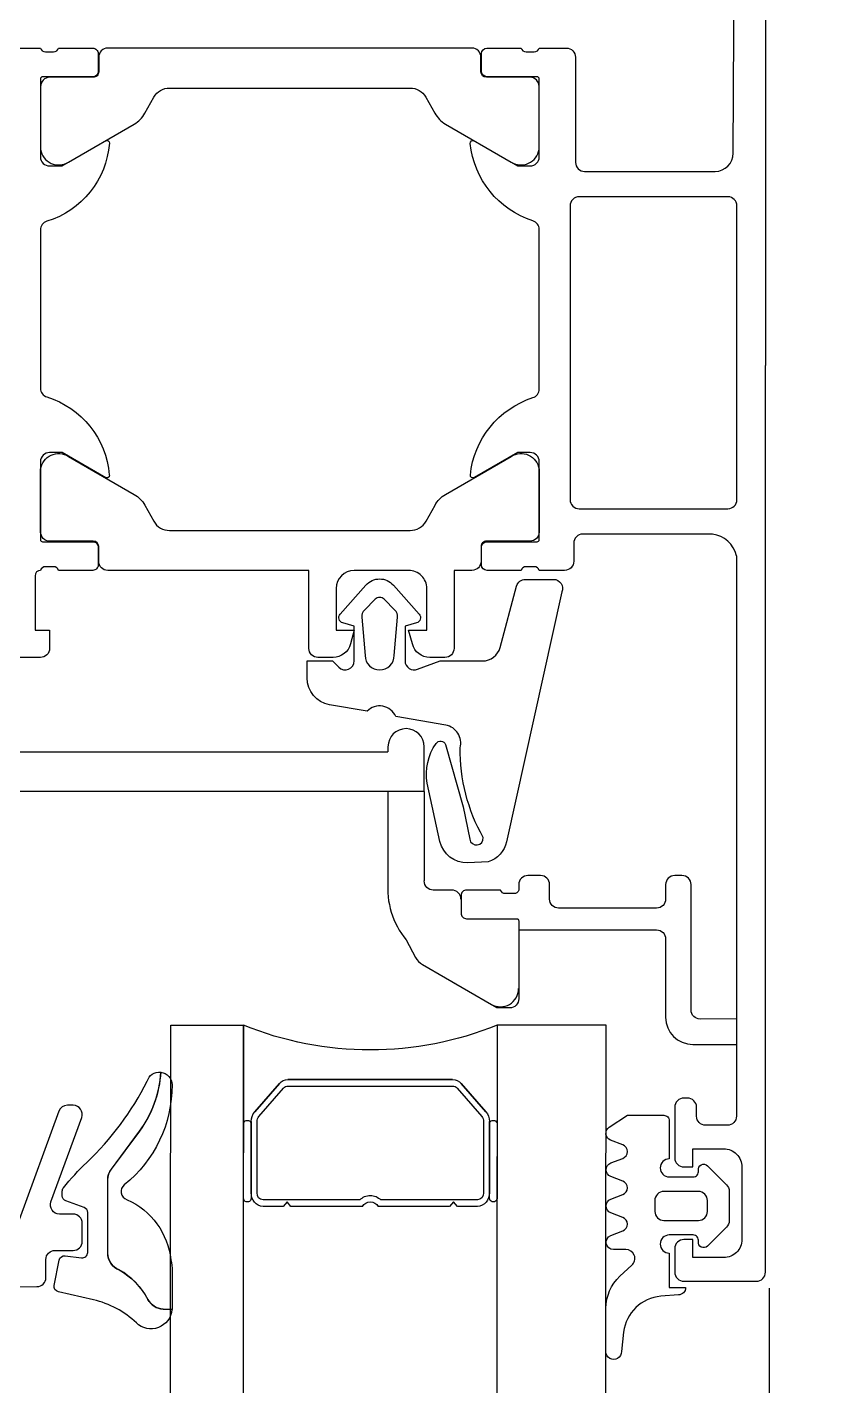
# Model space of a CAD drawing. Header units: metres. Extents: x 493 to 630, y -132 to -15.
# Drawn here: x 570.6095 to 570.6529, y -79.5545 to -79.4796 of the extents above; entities that cross this region are included whole.
import ezdxf

# ---------------------------------------------------------------- set-up
doc = ezdxf.new("R2010")
doc.units = ezdxf.units.M
doc.header["$MEASUREMENT"] = 0
for name, color, linetype in [('a_cote_50', 9, 'Continuous'), ('a_pereti_hasuri', 253, 'Continuous'), ('a_sticla', 4, 'Continuous'), ('a_tamplarie_ferestre', 6, 'Continuous'), ('a_vederi subtiri', 124, 'Continuous')]:
    doc.layers.add(name, color=color, linetype=linetype)

# ---------------------------------------------------------------- blocks, each defined once
blk = doc.blocks.new('__4FAFA3F2_FC5C_44BB_A64D_ECB77A95FE74_')
at = {"layer": 'a_vederi subtiri'}
for p, q in [((-124.3562511024065, 71.49999999985448), (-123.2625011026394, 71.49999999985448)), ((-123.2625011026394, 71.49999999985448), (-123.0437511024065, 71.25)), ((-123.0437511024065, 71.25), (-122.8250011026394, 71.49999999985448)), ((-122.8250011026394, 71.49999999985448), (-118.8896831609309, 71.49999999985448)), ((-118.010319044115, 71.49999999985448), (-114.0750011026394, 71.49999999985448)), ((-114.0750011026394, 71.49999999985448), (-113.8562511026394, 71.25)), ((-113.8562511026394, 71.25), (-113.6375011026394, 71.49999999985448)), ((-113.6375011026394, 71.49999999985448), (-112.5437511026394, 71.49999999985448)), ((-125.4500011026394, 66.99999999985448), (-125.4500011026394, 70.99999999988358)), ((-125.0125011026394, 70.99999999988358), (-125.0125011026394, 66.99999999985448)), ((-125.0125011026394, 66.81066017167177), (-125.0125011026394, 70.74999999985448)), ((-124.6975011024624, 66.81066017167177), (-124.6975011024624, 70.74999999985448)), ((-124.3562511024065, 71.13999999989755), (-119.0254425092135, 71.13999999989755)), ((-117.8745596958324, 71.13999999989755), (-112.5437511026394, 71.13999999989755)), ((-112.2025011025835, 70.74999999985448), (-112.2025011025835, 66.81066017167177)), ((-111.8875011026394, 66.99999999985448), (-111.8875011026394, 70.99999999988358)), ((-111.8875011026394, 70.74999999985448), (-111.8875011026394, 66.81066017167177)), ((-111.4500011026394, 70.99999999988358), (-111.4500011026394, 66.99999999985448)), ((-125.4500011026394, 61.49999999988358), (-125.4500011026394, 66.99999999985448)), ((-125.0125011026394, 66.99999999985448), (-125.0125011026394, 66.81066017167177)), ((-111.8875011026394, 66.81066017167177), (-111.8875011026394, 66.99999999985448)), ((-111.4500011026394, 66.99999999985448), (-111.4500011026394, 61.49999999988358)), ((-124.8202899277676, 66.28033008577768), (-123.4547122775111, 64.71966991398949)), ((-123.4547122775111, 64.71966991398949), (-124.8202899277676, 66.28033008577768)), ((-123.2319736413192, 64.97422835521866), (-124.5975512915757, 66.53488852712326)), ((-112.3024509134702, 66.53488852712326), (-113.6680285637267, 64.97422835521866)), ((-113.4452899277676, 64.71966991398949), (-112.0797122775111, 66.28033008577768)), ((-112.0797122775111, 66.28033008577768), (-113.4452899277676, 64.71966991398949)), ((-113.9093287528958, 64.85999999986961), (-122.9906734523829, 64.85999999986961)), ((-122.9906734523829, 64.49999999985448), (-113.9093287528958, 64.49999999985448)), ((-113.9093287528958, 64.49999999985448), (-122.9906734523829, 64.49999999985448))]:
    blk.add_line(p, q, dxfattribs=at)
at = {"layer": 'a_vederi subtiri', "extrusion": (2e-16, 2.000000000000001e-16, -1)}
for centre, radius, start, end in [((125.2312511026394, 71.02929687488358), 0.2207031249999999, 352.3718503293429, 187.6281496706571), ((124.3060278883204, 70.79394531238358), 0.707838677237907, 356.4405713952564, 85.93127893733272), ((118.4500011026394, 71.76164062495809), 0.5116406250000021, 210.7555134559261, 329.2444865440739), ((112.5939743169583, 70.79394531238358), 0.7078386772379076, 94.06872106266727, 183.5594286047437), ((111.6687511026394, 71.02929687488358), 0.2207031249999999, 352.3718503293429, 187.6281496706571), ((124.3301350313704, 70.77285156247672), 0.3680761121636999, 356.4405713952564, 85.93127893733272), ((118.4500011026394, 71.67726562483585), 0.7872656250000108, 223.0350141754325, 316.9649858245675), ((112.5698671741411, 70.77285156247672), 0.3680761121637185, 94.06872106266727, 183.5594286047437), ((125.2312511026394, 66.97070312485448), 0.2207031249999999, 172.371850329343, 7.628149670657059), ((125.2312511026394, 66.97070312485448), 0.2207031249999999, 172.371850329343, 7.628149670657059), ((124.2048949212767, 66.80336917506065), 0.8076390920070746, 319.6379859252439, 0.5172471456179616), ((124.2048949212767, 66.80336917506065), 0.8076390920070561, 319.6379859252439, 0.5172471456179616), ((124.2775458882097, 66.80686885336763), 0.4199723278436767, 319.6379859252439, 0.5172471456179616), ((112.622456317069, 66.80686885336763), 0.4199723278436483, 179.4827528543821, 220.362014074756), ((112.695107284002, 66.80336917506065), 0.8076390920070647, 179.4827528543821, 220.362014074756), ((112.695107284002, 66.80336917506065), 0.8076390920070755, 179.4827528543821, 220.362014074756), ((111.6687511026394, 66.97070312485448), 0.2207031249999999, 172.371850329343, 7.628149670657059), ((111.6687511026394, 66.97070312485448), 0.2207031249999999, 172.371850329343, 7.628149670657059), ((122.9823408846278, 65.11756334116217), 0.617619552900235, 270.7730251426407, 319.8915003898574), ((122.9823408846278, 65.11756334116217), 0.617619552900235, 270.7730251426407, 319.8915003898574), ((122.9863405169453, 65.18113293728675), 0.3211621675081091, 270.7730251426407, 319.8915003898574), ((113.9136616881005, 65.18113293728675), 0.3211621675081109, 220.1084996101426, 269.2269748573593), ((113.917661320651, 65.11756334116217), 0.6176195529002321, 220.1084996101426, 269.2269748573593), ((113.917661320651, 65.11756334116217), 0.6176195529002375, 220.1084996101426, 269.2269748573593), ((118.4500011026394, 44.30178832099773), 18.56821167883212, 67.85273984560007, 112.1472601544)]:
    blk.add_arc(centre, radius, start, end, dxfattribs=at)
blk = doc.blocks.new('erge')
at = {"layer": 'a_tamplarie_ferestre'}
for p, q in [((405.4111735456798, 126.1441548657716), (405.411176465531, 126.0941554075451)), ((405.4299866923303, 126.1176560750849), (405.4299864046389, 126.122582494884)), ((405.4319866686442, 126.1176561918794), (405.4319863809531, 126.1225826116786))]:
    blk.add_line(p, q, dxfattribs=at)
at = {"layer": 'a_tamplarie_ferestre', "extrusion": (3.00051059723078e-16, 2.00017522623137e-16, -1)}
for points in [[(-405.4189916948332, 126.1474624351737), (-405.4191184177173, 126.1485381938073)], [(-405.4199694302491, 126.1485462385045), (-405.419969570289, 126.1461481936691)], [(-405.4159733246664, 126.1454052891361), (-405.416937678926, 126.1454829164769)], [(-405.4164734529785, 126.1431053453384), (-405.4164733420242, 126.1450053243352), (-405.4155733540259, 126.145005271778)], [(-405.4191964417029, 126.1443836019236), (-405.4185382817728, 126.143776760921)], [(-405.4133200052482, 126.141678152114), (-405.4143612535057, 126.1427195259907)], [(-405.4188726226545, 126.1429054734442), (-405.4195594475418, 126.142905513553)], [(-405.4151648754758, 126.1421052689192), (-405.4164735113761, 126.1421053453404)], [(-405.4197026143712, 126.14213200325), (-405.4190434227967, 126.141879375763)], [(-405.4131736756729, 126.1396856874122), (-405.4131735799647, 126.1413245908507)], [(-405.4143736032969, 126.1408052197086), (-405.4143736383366, 126.1402051987097)], [(-405.416773558094, 126.1413053598606), (-405.4148735740971, 126.1413052489064)], [(-405.4172736223317, 126.1402053680622), (-405.4172735872917, 126.1408053890607)], [(-405.4190434664184, 126.1411323384428), (-405.4197036627534, 126.1408794143052)], [(-405.4197037063831, 126.1401323769851), (-405.4190435395927, 126.1398793757511)], [(-405.4143614971269, 126.1382909059973), (-405.4133201422501, 126.1393321432528)], [(-405.4148736675347, 126.139705227909), (-405.4167736515313, 126.1397053388639)], [(-405.4164736982493, 126.1389053333461), (-405.4151650651463, 126.138905256925)], [(-405.419043583218, 126.13913233843), (-405.4197037795475, 126.1388794143163)], [(-405.4164738792805, 126.1358053573516), (-405.416473756647, 126.1379053333478)], [(-405.4197038231725, 126.1381323769947), (-405.4190436759612, 126.1378793832659)], [(-405.4190437195865, 126.1371323459448), (-405.4197116034886, 126.1368764766781)], [(-405.4197874010443, 126.1361681602821), (-405.4187738877963, 126.135505488666), (-405.4167738997995, 126.1355053718713)]]:
    blk.add_lwpolyline(points, dxfattribs=at)
at = {"layer": 'a_tamplarie_ferestre'}
for points in [[(405.4438882862204, 126.1440987115848), (405.4438887732038, 126.1461587295738)], [(405.4438918466649, 126.146214780551), (405.4443837199408, 126.1461913981038)], [(405.4443887199409, 126.146191398396), (405.443896846665, 126.146214780843)], [(405.4482300155856, 126.1456793998511), (405.4501597034699, 126.1452423354182)], [(405.4503864878401, 126.1448855655156), (405.4501159437053, 126.1434925354371)], [(405.4474384068225, 126.1431001113896), (405.4474386420096, 126.1390727742088)], [(405.4474436420095, 126.1390727745006), (405.4474434068226, 126.1431001116816)], [(405.4485436792602, 126.1430685724858), (405.4485438074612, 126.1408732683884)], [(405.4497791000149, 126.1432527342902), (405.4488813017397, 126.1433662215707)], [(405.4487412186845, 126.1405913718379), (405.4497464058433, 126.1402255833535)], [(405.449943909457, 126.1399436197866), (405.4499439243678, 126.1396882913581)], [(405.4472371501399, 126.1384707317836), (405.4456858607533, 126.1363780304995)], [(405.4456908607534, 126.1363780307913), (405.4472421501396, 126.1384707320757)]]:
    blk.add_lwpolyline(points, dxfattribs=at)
at = {"layer": 'a_tamplarie_ferestre', "extrusion": (4.000510595525637e-16, 2.000233623886972e-16, -1)}
for points in [[(-405.4156736390929, 126.1446551285675), (-405.4116735164803, 126.1446548949694)], [(-405.4161737442078, 126.1428551577693), (-405.4161736682911, 126.144155157767)], [(-405.4134737150136, 126.1433550000947), (-405.4151737150107, 126.1433550993709), (-405.4151737734083, 126.1423550993725), (-405.4156737734074, 126.1423551285712)], [(-405.4124740070036, 126.1383549417055), (-405.4124737734129, 126.1423549416987)], [(-405.4156740069982, 126.1383551285783), (-405.4151740069991, 126.1383550993791), (-405.4151740653966, 126.1373550993815), (-405.4134740653994, 126.1373550001051)], [(-405.4161741997095, 126.1350551577826), (-405.4161740361961, 126.1378551577782)], [(-405.4127752847892, 126.1139555802911), (-405.41277460471, 126.1226555962878), (-405.4127738514173, 126.1355549592113)], [(-405.4132738222177, 126.1360549884096), (-405.4144741413148, 126.1360550585055)], [(-405.4149741705129, 126.1355550877048), (-405.4149741997115, 126.1350550877056)], [(-405.4154742289094, 126.1345551169052), (-405.4156742289093, 126.1345551285847)], [(-405.4151753609547, 126.1315943959948), (-405.4127740827131, 126.1315942557655)], [(-405.4127741644713, 126.1301942313538), (-405.4147754181524, 126.1301943482222)], [(-405.4152754473504, 126.1296943774219), (-405.4152758510041, 126.1227822202343)], [(-405.4166757002229, 126.1257823019874), (-405.4166754484015, 126.1300944836664)], [(-405.4252755764641, 126.1295822197949), (-405.4259755764629, 126.1295822606733), (-405.4283684774579, 126.1282009049531)], [(-405.4247758567751, 126.1247821649231), (-405.4247756056639, 126.1290821905967)], [(-405.4247758275373, 126.1252828360503), (-405.4171757294172, 126.1252823922226)], [(-405.4276558617782, 126.1246623331087), (-405.4248958637826, 126.1246621719314)], [(-405.4279559365249, 126.1233823763111), (-405.4279558792967, 126.1243623506283)], [(-405.4166758754159, 126.1227823019924), (-405.4166758286988, 126.1235822897842)], [(-405.4171757994989, 126.1240823189822), (-405.4225757013562, 126.124082634324)], [(-405.4230757305542, 126.1235826635231), (-405.4230757772715, 126.1227826757315)], [(-405.4247759735348, 126.1227827750193), (-405.4247759560496, 126.1230821906072)], [(-405.4250491333698, 126.1232822075602), (-405.4255027273687, 126.1232822340489)], [(-405.4257759430479, 126.1230822490039), (-405.4276559540447, 126.1230823587922)], [(-405.4157758802023, 126.1222822494342), (-405.4161759046155, 126.1222822727943)], [(-405.4235758064695, 126.1222827049314), (-405.4242760027346, 126.1222827458212)], [(-405.426461163904, 126.1215269843526), (-405.4275889250063, 126.1215762841893)], [(-405.4223937305381, 126.1066410644831), (-405.4254478314884, 126.1204210131741)], [(-405.4288087762976, 126.1150532915373), (-405.4278497733148, 126.1185015475838), (-405.4274775327319, 126.1202799117034)], [(-405.4291188584399, 126.1204024658717), (-405.4298296727629, 126.1171971330577)], [(-405.4127758284967, 126.1046451467056), (-405.4127752847892, 126.1139555802911)], [(-405.4288011073067, 126.1139913986714), (-405.4315533846408, 126.1135062663971)], [(-405.4331394549694, 126.1132266950196), (-405.4352058372449, 126.112862458691)], [(-405.4303541295151, 126.1109055563588), (-405.42910303211, 126.1104501112975), (-405.4267695761139, 126.1104499750289)], [(-405.436445510481, 126.1104439710807), (-405.4350532244833, 126.1104438897746), (-405.4346990408374, 126.1107974230912)], [(-405.4364454555084, 126.1113853200791), (-405.436445510481, 126.1104439710807)], [(-405.4304161540596, 126.1083554173103), (-405.4310456145863, 126.1085241277362), (-405.4310455024901, 126.1104436557329)], [(-405.4316455280086, 126.1101436907724), (-405.4314576843091, 126.1080402105193)], [(-405.4334336006615, 126.1080403218162), (-405.4332455280058, 126.1101437842084)], [(-405.4338455144853, 126.110443819247), (-405.4338456265812, 126.1085242942502), (-405.4344747656025, 126.108355641729)], [(-405.425803677399, 126.1097087376215), (-405.4248960075792, 126.106320456782)], [(-405.4316899722641, 126.1062692973616), (-405.4302696519067, 126.1078662742443)], [(-405.4346213020315, 126.1078665541272), (-405.4332014772614, 126.1062693856297)], [(-405.4316024748227, 126.1076418579743), (-405.4321987008648, 126.1070467290713)], [(-405.4326927008639, 126.1070467579195), (-405.4332888566118, 126.1076419566716)], [(-405.4244130661224, 126.1059498374066), (-405.4228557159103, 126.1059497464611)]]:
    blk.add_lwpolyline(points, dxfattribs=at)
at = {"layer": 'a_tamplarie_ferestre', "extrusion": (6.000393796804147e-16, 4.000350415787889e-16, -1)}
for points in [[(-405.4508436746088, 126.1444547647287), (-405.4508437330062, 126.1434547666378)], [(-405.4803435701677, 126.1449564855465), (-405.4513436454092, 126.1449547920188)], [(-405.450343762206, 126.1429547374393), (-405.4493437660224, 126.1429546790418)], [(-405.4488437952219, 126.1424546517512), (-405.4488438536194, 126.1414546536602)], [(-405.4493438828176, 126.1409546828597), (-405.4500998795203, 126.1409547270083)], [(-405.450132564692, 126.1352836481057), (-405.4523136722475, 126.141273944625)], [(-405.4505699651121, 126.1402836923336), (-405.4488738776847, 126.135625772459)], [(-405.4493437290954, 126.1349546961927), (-405.4496627682016, 126.1349547148238)]]:
    blk.add_lwpolyline(points, dxfattribs=at)
at = {"layer": 'a_tamplarie_ferestre', "extrusion": (4.000510595525641e-16, 2.000233623886972e-16, -1)}
for points in [[(-405.4300855920381, 126.1271922750284), (-405.4262854509241, 126.1293859835582)], [(-405.4309856870791, 126.1258351656272), (-405.4304662046636, 126.1268001530722)], [(-405.4284658681075, 126.1230823824088), (-405.4294863517585, 126.1230824656829)], [(-405.4299866923303, 126.1176560750849), (-405.4581347030781, 126.1176577188629)], [(-405.4299866923303, 126.1176560750849), (-405.4299868367817, 126.1151824930835)], [(-405.454730433619, 126.115457492592), (-405.4319868208033, 126.1154561644181)], [(-405.4319868367782, 126.1151826098788), (-405.4319868208033, 126.1154561644181)]]:
    blk.add_lwpolyline(points, dxfattribs=at)
at = {"layer": 'a_tamplarie_ferestre', "extrusion": (2.000510598935925e-16, 2.000116828575766e-16, -1)}
for points in [[(-405.4288455368497, 126.1102534947811), (-405.4296765305008, 126.1102535433089)], [(-405.4350145431853, 126.1102538779244), (-405.4358455368376, 126.1102539035647)], [(-405.4273557989118, 126.1054532981932), (-405.4283458171598, 126.1054534549091), (-405.4283455660497, 126.1097534579534)], [(-405.4306425771899, 126.1095125947789), (-405.4308456244418, 126.1087536268374), (-405.4298456244435, 126.1087535684399), (-405.4298457587591, 126.1064535501334)], [(-405.4348457587507, 126.1064538421216), (-405.4348456244349, 126.108753860428), (-405.4338456244379, 126.1087537791422), (-405.4340485830434, 126.1095127936815)], [(-405.4363455660361, 126.109753925135), (-405.4363458171641, 126.1054536145567), (-405.4474358028074, 126.1054553400067)], [(-405.4268559312883, 126.1041429160248), (-405.4268558497566, 126.1049532473538)], [(-405.4308458171555, 126.1054536009034), (-405.4338458171504, 126.1054537760963)], [(-405.447935853647, 126.1049553908514), (-405.447935935179, 126.1041450595218)], [(-405.4236563699922, 126.0998663824938), (-405.4236560156182, 126.103342923974)], [(-405.4241559633909, 126.1038429734305), (-405.4265559617951, 126.1038428855209)], [(-405.444031579966, 126.1032549948408), (-405.4307604691626, 126.1032536453819)], [(-405.4482359656825, 126.1038450900289), (-405.4506359640193, 126.1038456660204)], [(-405.4511360134754, 126.1033457182479), (-405.4511363678498, 126.099869176768)], [(-405.4298885060749, 126.1027430358593), (-405.429392821495, 126.1018597553606)], [(-405.4453995110776, 126.1018613829833), (-405.4449036468774, 126.1027445626576)], [(-405.4288183899218, 126.1012647333303), (-405.4251868940557, 126.09916759612)], [(-405.4496059859288, 126.0991700791491), (-405.4459740636474, 126.1012664777868)], [(-405.4288194012321, 126.0808422392462), (-405.4251875696991, 126.082938795094)], [(-405.4496066576568, 126.0829402211115), (-405.445975071017, 126.0808432410969)], [(-405.4236571575182, 126.0822397637203), (-405.4236573605402, 126.0787632222283)], [(-405.4511373539087, 126.0787748269956), (-405.4511371514708, 126.082241368488)], [(-405.4298956590746, 126.0793535895311), (-405.42939392805, 126.0802473091798)], [(-405.445400613688, 126.0802482439324), (-405.4448989870487, 126.0793544656903)], [(-405.4440329902494, 126.0788544131175), (-405.4307617142721, 126.0788536381059)], [(-405.4241573883553, 126.0782632528108), (-405.4265573867146, 126.0782637249155)], [(-405.4268574042334, 126.0779637424354), (-405.4268574515548, 126.0771534111033)], [(-405.4479374515184, 126.0771546421262), (-405.4479374041969, 126.0779649734578)], [(-405.4482373866772, 126.0782649909769), (-405.4506373850753, 126.0782647991802)], [(-405.4273574807528, 126.0766534403031), (-405.4474374807181, 126.0766546129283)]]:
    blk.add_lwpolyline(points, dxfattribs=at)
at = {"layer": 'a_tamplarie_ferestre', "extrusion": (2.000510598935923e-16, 2.000116828575766e-16, -1)}
for points in [[(-405.4511455212765, 126.1102548173135), (-405.4556455212651, 126.1102551411381)], [(-405.4514457794888, 126.1057548166494), (-405.4514456042947, 126.1087548348355), (-405.450645608874, 126.1087547881178), (-405.4506455581056, 126.1097547881162)], [(-405.4217458880569, 126.1039531131185), (-405.4217458296593, 126.1049531131162)], [(-405.4222458004598, 126.1054531423147), (-405.423645801983, 126.1054532240713)], [(-405.4239190026621, 126.1052532390254), (-405.4243725966616, 126.1052532655142)], [(-405.4246457889813, 126.1054532824681), (-405.4265257999779, 126.1054533922567)], [(-405.4268258174969, 126.1051534097759), (-405.4268258747251, 126.1041734354587)], [(-405.4479660080301, 126.1041747917047), (-405.4479659508019, 126.1051547660219)], [(-405.4482659332821, 126.1054547835408), (-405.4501459442787, 126.1054548933294)], [(-405.4504191599579, 126.105254908284), (-405.4508727539572, 126.1052549347729)], [(-405.4140904073202, 126.1034526660554), (-405.4212459172564, 126.1034530839205)], [(-405.4236459012574, 126.1037532497552), (-405.4236461523691, 126.0994532240817)], [(-405.4265258922447, 126.1038734179398), (-405.4237658942495, 126.1038732567628)], [(-405.4510260233707, 126.1038749704019), (-405.448266025549, 126.1038748092246)], [(-405.4511462740336, 126.0994549517359), (-405.4511460303783, 126.1037549772018)], [(-405.4214459959607, 126.1020531017057), (-405.4132460065372, 126.1020526228455)], [(-405.4127460357367, 126.1015525936471), (-405.4127469817784, 126.0853525995884)], [(-405.4219469712004, 126.0853531368465), (-405.4219460251588, 126.1015531309051)], [(-405.4241461815668, 126.0989532532812), (-405.4248461815657, 126.0989532941599), (-405.4272389212085, 126.1003349293502)], [(-405.447541707093, 126.1003429858686), (-405.4499463062863, 126.0989548816598), (-405.4506463108628, 126.0989549225386)], [(-405.4473517063109, 126.1001839171551), (-405.4473462336809, 126.1002242305564)], [(-405.4236462562621, 126.0954531825693), (-405.4236467701753, 126.0866529475325)], [(-405.4511470200675, 126.0866798891297), (-405.4511465100953, 126.095412640681)], [(-405.4132470109762, 126.0848526287884), (-405.4214470004001, 126.0848531076482)], [(-405.4211470867358, 126.0834530776386), (-405.4139470897999, 126.0834526571758)], [(-405.4272400052622, 126.0817716203916), (-405.4248471042672, 126.0831529761115), (-405.4241471042683, 126.0831529352332)], [(-405.4506472335629, 126.0831546286436), (-405.4499472289863, 126.0831545877653), (-405.4475534859821, 126.0817723777445)], [(-405.4129471480803, 126.0824525987794), (-405.4128712253949, 126.0689714511424)], [(-405.4216474546395, 126.0771531190552), (-405.4216471159337, 126.0829531068383)], [(-405.4236471334682, 126.0826529060352), (-405.4236473845604, 126.0783532101678)], [(-405.4511475136897, 126.078354786873), (-405.4511472551314, 126.0826546578423)], [(-405.4237673915678, 126.0782332171752), (-405.4265282022451, 126.0782333784002)], [(-405.4268282197638, 126.0779333959201), (-405.426828276992, 126.0769534216028)], [(-405.4479674602947, 126.0769546266358), (-405.4479674030665, 126.0779346009531)], [(-405.4482673855468, 126.0782346184722), (-405.4510275206974, 126.0782347796578)], [(-405.4236482965169, 126.0766532358991), (-405.4221474838373, 126.0766531482549)], [(-405.4243750678361, 126.076853279341), (-405.4239214738367, 126.0768532528521)], [(-405.426528294512, 126.0766534040841), (-405.4246482835152, 126.0766532942958)], [(-405.4501474888104, 126.076654753944), (-405.4482674778135, 126.0766546441553)], [(-405.4508742751295, 126.0768547973867), (-405.4504206811303, 126.0768547708979)], [(-405.4556474834302, 126.0766550751306), (-405.4511474758086, 126.0766548123407)]]:
    blk.add_lwpolyline(points, dxfattribs=at)
at = {"layer": 'a_tamplarie_ferestre', "extrusion": (-1.499999997442286e-15, -8.759648353730134e-20, -1)}
blk.add_lwpolyline([(-405.4111784323881, 126.0604397468572), (-405.411176465531, 126.0941554075451)], dxfattribs=at)
at = {"layer": 'a_tamplarie_ferestre', "extrusion": (3.00051059723078e-16, 2.00017522623137e-16, -1)}
for centre, radius, start, end in [((-405.4195439004965, 126.1485447006872), 0.0004255325310577661, 359.1238477195692, 179.7929403463316), ((-405.4175695702933, 126.1461480535149), 0.002399999999943251, 179.9966540607951, 227.323118015914), ((-405.4159726837984, 126.145005959286), 0.0003993303646181676, 359.9013565964132, 90.09195152679229), ((-405.4145732038731, 126.1425067880505), 0.0003003004985533638, 45.10625334361336, 189.7363007405814), ((-405.4195594709009, 126.1425055135542), 0.0003999999999905412, 89.99665406079835, 249.0312519364925), ((-405.4136735799638, 126.1413246200495), 0.0004999999999881722, 359.9966540607951, 44.99654403996787), ((-405.4195605629061, 126.1405058872859), 0.0003999999999905419, 110.9620565338114, 249.0312508903766), ((-405.4136736756719, 126.139685716611), 0.0004999999999881797, 314.9967640326834, 359.9966540607951), ((-405.4145734251143, 126.1385036839192), 0.0003003130297155874, 170.2586873267401, 314.8853381076399), ((-405.4195606797001, 126.1385058872979), 0.0003999999999905412, 110.9620565338114, 249.0312515877827), ((-405.4195685036414, 126.1365029496592), 0.0003999999999905419, 110.9620565338114, 236.8218892325083), ((-405.4167726809265, 126.1358041733769), 0.0002988039917129593, 269.7662800016666, 0.2270281190971646)]:
    blk.add_arc(centre, radius, start, end, dxfattribs=at)
at = {"layer": 'a_tamplarie_ferestre'}
for centre, radius, start, end in [((405.4167571452984, 126.1477256620279), 0.002249999999946795, 274.6021982701445, 353.2815979915798), ((405.4493589915373, 126.1506291931208), 0.005076912458413897, 226.4446338290098, 257.1514618595263), ((405.4443412360198, 126.1451925263937), 0.000999999999976338, 27.72364978347406, 87.27834829820225), ((405.4487622444148, 126.1475185634366), 0.003999999999905444, 207.723649783474, 240.6746521589304), ((405.4116735456791, 126.1441548949706), 0.0004999999999881766, 90.00334593920817, 180.0033459392049), ((405.4156736682918, 126.1441551285679), 0.0004999999999881766, 0.003345939204911173, 90.00334593920817), ((405.4513436827719, 126.1444547838562), 0.000500008163680858, 90.00428140212114, 180.0021919090048), ((405.4188730980322, 126.1434054482472), 0.0004999750288193882, 132.0412889559487, 269.9455229901301), ((405.4464434068242, 126.1431000532839), 0.0009999999999763518, 0.003345939204911173, 68.60689426107312), ((405.4164729879906, 126.1426053453109), 0.0005000002442085208, 270.0599755378694, 89.94671634053901), ((405.4488436792599, 126.1430685900048), 0.0002999999999929076, 82.79566684401748, 180.0033459392049), ((405.4493437993957, 126.142454674869), 0.0005000041742330564, 90.00382426531468, 180.0026490474064), ((405.4151648579565, 126.1424052689189), 0.0002999999999929063, 170.2636992594143, 270.0033459392016), ((405.4156737442088, 126.1428551285706), 0.0004999999999881766, 270.0033459392016, 0.003345939204911173), ((405.419186566269, 126.1415058654597), 0.0003999999999905415, 110.9687484122173, 249.0379429493725), ((405.4493438613778, 126.141454690619), 0.0005000077593987789, 180.004235081849, 270.0024567957572), ((405.414873782076, 126.1408050701481), 0.0005001788015072356, 90.02382409841857, 179.9828677775494), ((405.4167734446677, 126.1408052172201), 0.0005001426539541591, 0.01968588734636392, 89.98700598861609), ((405.4488438074605, 126.1408732859075), 0.000299999999992913, 180.0033459392049, 250.0035093364443), ((405.4148738097575, 126.1402053993502), 0.0005001714608795216, 180.0229838098697, 269.9837080701806), ((405.4167736250581, 126.1402053361375), 0.0004999972743997996, 270.0030336101628, 0.003658271507213888), ((405.4462276448523, 126.1397042527713), 0.0004762922707111377, 308.5718680538092, 72.08728142467048), ((405.4191866830652, 126.1395058654485), 0.0003999999999905419, 110.9687484122173, 249.0379434661886), ((405.4151650826657, 126.1386052569254), 0.0002999999999929058, 90.00334593920817, 189.7413126732599), ((405.416473233572, 126.1384053333178), 0.0005000002439016095, 270.0599399400642, 89.94675193834668), ((405.4464436420112, 126.139072716103), 0.000999999999976357, 322.9878743418489, 0.003345939204911173), ((405.415674036197, 126.1378551285793), 0.0004999999999881774, 0.003345939204911173, 90.00334593920817), ((405.4191868194335, 126.1375058729635), 0.0003999999999905423, 110.9687484122173, 249.0379434661886), ((405.4598577198046, 126.1262667512473), 0.0163409220760644, 133.5544795602723, 153.2639896386568), ((405.4506019435243, 126.1327668322444), 0.006099887101392957, 143.7001782940151, 176.6058390272019), ((405.4493436998964, 126.1354546961913), 0.000499999999988174, 159.9919274872403, 270.0033459392016), ((405.4154741997107, 126.1350551169043), 0.0004999999999881748, 180.0033459392049, 270.0033459392016), ((405.4156741997105, 126.135055128584), 0.0004999999999881766, 270.0033459392016, 0.003345939204911173), ((405.4496627390026, 126.1354547148224), 0.0004999999999881393, 270.0033459392016, 339.9930921642996), ((405.4151754484771, 126.1300943960699), 0.001499999926938599, 0.003343149670569051, 90.00334310570908), ((405.4257855028807, 126.1285199281595), 0.0009999999999763503, 60.00343734260584, 180.0033459392049), ((405.4295856439944, 126.1263262196297), 0.000999999999967796, 28.28992925716321, 60.00343734260584), ((405.4274807829921, 126.1229766169592), 0.004522792627342231, 355.0023153139346, 39.20018305430726), ((405.4276558792972, 126.1243623331088), 0.0002999999999929103, 0.003345939204911173, 90.00334593920817), ((405.4284658152264, 126.123582382406), 0.0004999999999881872, 180.0033459392049, 270.0060597443823), ((405.4157758510034, 126.1227822494334), 0.0004999999999881783, 180.0033459392049, 270.0033459392016), ((405.4161758754166, 126.1227822727935), 0.0004999999999881766, 270.0033459392016, 0.003345939204911173), ((405.4235758919826, 126.1227828196559), 0.0005001147316166762, 180.016488692286, 269.9902031844695), ((405.4242759735357, 126.1227827458204), 0.0004999999999881482, 270.0033459392016, 0.003345939204911173), ((405.4276559365254, 126.1233823587919), 0.0002999999999929244, 270.0033459392016, 0.003345939204911173), ((405.4271095492286, 126.1202232265572), 0.0003723238702344644, 8.757158886494715, 186.3385907369599), ((405.428974743103, 126.1149762386005), 0.001000029537733579, 165.0044419538539, 260.0010187153036), ((405.4309868367799, 126.115182551481), 0.0009999999999762963, 180.0033459392049, 0.003345939204911173), ((405.4324407275008, 126.1139015091467), 0.000971387760990797, 204.009281773008, 315.9974179958492), ((405.4305455059639, 126.1104436347402), 0.0004999965268957848, 0.002405577939774595, 112.5044729243354), ((405.4324455280072, 126.1101437374905), 0.0007999999999810828, 0.003345939204911173, 180.0033459392049), ((405.4343455096759, 126.1104438542721), 0.0004999951918111308, 45.00305139597459, 180.0040136500984), ((405.4267696478334, 126.1094499366102), 0.001000038421177009, 90.00410906714289, 165.0016595056019), ((405.4319557024703, 126.1079957368082), 0.0004999999999881754, 174.8969439965292, 225.0527646358796), ((405.4329355873392, 126.1079957939522), 0.0004999999999881758, 314.9539752294957, 5.109286193787792), ((405.4324456865767, 126.1072914021431), 0.0003476591061677144, 224.730496950156, 315.2761949282615), ((405.4308457329772, 126.106453575118), 0.000999974218394455, 180.0014315599882, 270.0048231854341), ((405.4338456410945, 126.106453893738), 0.001000117657443958, 270.0100860754428, 359.9970429359645), ((405.4511457795196, 126.1057549516882), 0.0002999999999929289, 270.0289836151882, 359.9742095338014), ((405.4239133179707, 126.1055320761402), 0.0002788950563208456, 196.4232223579267, 271.1679353148799), ((405.4243782410354, 126.1055321339401), 0.0002789255417305512, 268.8404758645511, 343.57875138348), ((405.4504134830133, 126.1055337760486), 0.0002789255417305544, 196.4279404949314, 271.1662160138604), ((405.4508784060817, 126.10553377255), 0.0002788950563208143, 268.8387565635322, 343.5834695204985), ((405.41431731194, 126.1050236330978), 0.001587269087205101, 193.7951534043675, 261.7812495455635), ((405.42655593129, 126.1041428855197), 0.0002999999999929065, 270.0058260594105, 0.005826059417085048), ((405.4482359351774, 126.1041450900273), 0.0002999999999929102, 180.0058260594171, 270.0058260594105), ((405.4212458880579, 126.1039530839199), 0.0004999999999881837, 270.0033459392016, 0.003345939204911173), ((405.4237659012574, 126.1037532567632), 0.0001199999999971634, 90.00334593920817, 180.0033459392049), ((405.4307605708465, 126.1022536453872), 0.000999999999976356, 90.00582605941058, 150.6994730749457), ((405.4440316816499, 126.1022549948459), 0.0009999999999763508, 29.31217904030189, 90.00582605941058), ((405.4510260303784, 126.1037549704024), 0.0001199999999971626, 0.003246591086869326, 90.00334593920817), ((405.4132460357359, 126.1015526228461), 0.0004999999999881766, 90.00334593920817, 180.0033459392049), ((405.4214460251598, 126.1015531017066), 0.0004999999999881837, 0.003345939204911173, 90.00334593920817), ((405.4241461523681, 126.0994532532806), 0.0004999999999881766, 180.0033459392049, 270.0033459392016), ((405.4506462869177, 126.0994549096559), 0.0004999871177621114, 270.0027439751132, 0.004822174987886314), ((405.4241462562613, 126.0954532117684), 0.0004999999999882075, 107.7503436413938, 180.0033459392049), ((405.450646510096, 126.0954126114825), 0.000499999999987999, 0.003345939204911173, 72.71379322388637), ((405.4241467701744, 126.086652976731), 0.0004999999999883187, 180.0033459392049, 252.256348237017), ((405.4506470200682, 126.0866798599306), 0.0004999999999881662, 286.9577477991537, 0.003345939204911173), ((405.4132469817775, 126.0853526287871), 0.0004999999999881766, 180.0033459392049, 270.0033459392016), ((405.4214469712013, 126.0853531076474), 0.0004999999999881766, 270.0033459392016, 0.003345939204911173), ((405.4139471679899, 126.0824526372681), 0.001000019910524334, 90.00447986384202, 180.0022051824258), ((405.4211471195737, 126.082953081279), 0.0004999963606447853, 0.002928896344661798, 90.0037629837166), ((405.4241471334672, 126.082652935234), 0.0004999999999881704, 90.00334593920817, 180.0033459392049), ((405.4246469839019, 126.0820975108745), 0.0009999960709008303, 57.27632983948482, 171.8217378867654), ((405.4501473417084, 126.0820990000358), 0.0009999960709008264, 8.184953991647326, 122.7303620389299), ((405.4506472680141, 126.0826546415271), 0.0004999871177621201, 0.001869703424156803, 90.00394790329699), ((405.4280694771711, 126.0795431572997), 0.001499999999964522, 27.99760057574387, 60.00334933868785), ((405.4467251467993, 126.0795442467474), 0.001499999999964502, 120.0033425397275, 152.0090913026699), ((405.424157356517, 126.0787632487872), 0.0004999959774337582, 180.0030434589856, 270.0036484194177), ((405.4506323582773, 126.0787697948653), 0.0005050207028431561, 270.5703114204596, 0.5709163844913748), ((405.4237673845604, 126.0783532171754), 0.0001199999999971634, 180.0033459392049, 270.0033459392016), ((405.4510275136897, 126.078354779657), 0.0001199999999971598, 270.0033459392016, 0.003445287322962918), ((405.4273574488752, 126.0771534376231), 0.0004999973210861574, 180.0030389579697, 270.0036529204369), ((405.4474374541985, 126.0771546102482), 0.0004999973210933302, 270.0030389579729, 0.003652920440229325), ((405.4239158217121, 126.0765744150748), 0.0002788950563208394, 88.83875656353872, 163.5834695204985), ((405.4243807447807, 126.0765744115762), 0.0002789255417305553, 16.42794049492519, 91.16621601386036), ((405.4504150367561, 126.0765759024725), 0.000278925541730555, 88.84047586455111, 163.5787513834801), ((405.450879959821, 126.0765759602719), 0.0002788950563208238, 16.42322235792675, 91.16793531487338)]:
    blk.add_arc(centre, radius, start, end, dxfattribs=at)
at = {"layer": 'a_tamplarie_ferestre', "extrusion": (6.273976574137156e-20, 3.667484793199714e-24, -1)}
for centre, radius, start, end in [((-405.4450505747759, 126.1461234083461), 0.001157340695964786, 4.528236547826848, 134.4273747533414), ((-405.4450455747756, 126.1461234080542), 0.001157340695964786, 1.748913084774656, 4.528236547826848), ((-405.4443362360196, 126.1451925261017), 0.000999999999976339, 92.72165170179777, 152.2763502165259), ((-405.4487672444148, 126.1475185637285), 0.003999999999905445, 299.3253478410696, 332.2763502165259), ((-405.4500934335672, 126.144949746457), 0.0002999999999930683, 102.7618807516931, 192.3531399671693), ((-405.4468882861364, 126.144098002392), 0.002999999999929044, 347.9828380142174, 0.01354458506366311), ((-405.4464384068243, 126.1431000529919), 0.000999999999976351, 111.3931057389341, 179.9966540607951), ((-405.4480633547285, 126.1439314335067), 0.004134773588893482, 294.1131116328325, 353.6397899575762), ((-405.4498214463088, 126.1435497305714), 0.0002999999999928998, 190.9907461197087, 278.1146469047514), ((-405.4496438617533, 126.1399436022649), 0.0003000477042415295, 109.9840957539275, 179.9966540607951), ((-405.4508824995741, 126.133867341419), 0.00698944323349791, 359.6640176500819, 51.42813194619084), ((-405.4382204317274, 126.1489404474187), 0.015000302720351, 219.0048816411987, 226.2247785056168), ((-405.449643924368, 126.139688273839), 0.0002999999999929003, 179.9966540607951, 219.0048816411987), ((-405.4464386420113, 126.1390727158109), 0.0009999999999763612, 179.9966540607951, 217.0121256581511), ((-405.4506068627487, 126.1327668918717), 0.006099786874643171, 3.39416097279812, 36.29982170598495), ((-405.4445911567053, 126.1338215535847), 0.0006979967121983897, 276.4491762005133, 0.3941791136982977), ((-405.4445961686671, 126.1338215425777), 0.0006979315997486338, 196.9378098328434, 276.4491762005133)]:
    blk.add_arc(centre, radius, start, end, dxfattribs=at)
at = {"layer": 'a_tamplarie_ferestre', "extrusion": (4.000510595525637e-16, 2.000233623886972e-16, -1)}
for centre, radius, start, end in [((-405.4134737734116, 126.1423550000964), 0.0009999999999763531, 359.9966540607951, 89.99665406079835), ((-405.4134740070021, 126.1383550001034), 0.0009999999999763531, 269.9966540607918, 359.9966540607951), ((-405.4132738514165, 126.1355549884103), 0.0004999999999881758, 359.9966540607951, 89.99665406079835), ((-405.4144741705136, 126.1355550585057), 0.0004999999999881766, 89.99665406079835, 179.9966540607951), ((-405.4147754473513, 126.1296943482232), 0.0004999999999881766, 89.99665406079835, 179.9966540607951), ((-405.4252756056629, 126.1290822197955), 0.0004999999999881748, 359.9966540607951, 89.99665406079835), ((-405.4171754706796, 126.1257821626313), 0.0004997704760259787, 269.9703372128615, 0.01597636747027661), ((-405.4248958567753, 126.1247821719308), 0.0001199999999971669, 269.9966540607918, 359.9966540607951), ((-405.4171758286977, 126.1235823189828), 0.0004999999999881774, 359.9966540607951, 89.99665406079835), ((-405.4225759804013, 126.1235828842), 0.0004997502014765716, 89.96800778858945, 180.0253003321904), ((-405.4250434812449, 126.1230033697836), 0.0002788950563208136, 16.41653047950148, 91.1612434364678), ((-405.4255084043137, 126.1230033662847), 0.0002789255417305547, 88.83378398613965, 163.5720595050686), ((-405.4269123325863, 126.1200963943893), 0.001500046939580407, 12.49801269733229, 72.49616048270732), ((-405.4276544346233, 126.1200777153753), 0.001499999999964526, 87.49692081166336, 167.4964366697626), ((-405.4181239886951, 126.1153352790218), 0.009885288726291293, 150.6391363093278, 180.5812893635222), ((-405.4268696957866, 126.1167099386076), 0.002999803682147526, 170.6532619437883, 214.8261584940871), ((-405.4290859337523, 126.1151681120277), 0.0002999999999929051, 214.8261584940871, 337.4968037663813), ((-405.4349454235777, 126.1113852043024), 0.001500031935171249, 99.99751211131341, 179.995577743993), ((-405.4304938199539, 126.1080656449708), 0.0002999999999929067, 318.3507245203689, 74.9960097438676), ((-405.4343970875615, 126.1080658726452), 0.0002999999999929063, 105.0063919478544, 221.6359327516699), ((-405.4228557036429, 126.1064497621812), 0.0005000157200240205, 269.9985942866782, 22.49436552702511), ((-405.4244130369236, 126.1064498374058), 0.0004999999999881758, 194.9965716337299, 269.9966540607918), ((-405.4324456865193, 126.1069242195418), 0.001000013549104708, 220.906384888881, 319.0869232327023)]:
    blk.add_arc(centre, radius, start, end, dxfattribs=at)
at = {"layer": 'a_tamplarie_ferestre', "extrusion": (6.000393796804147e-16, 4.000350415787889e-16, -1)}
for centre, radius, start, end in [((-405.4503437349702, 126.1434547354757), 0.0004999980369683452, 179.996429114058, 269.9968790075322), ((-405.4500995344984, 126.1404543114537), 0.0005004156736208126, 90.03950374810356, 199.9350556342092)]:
    blk.add_arc(centre, radius, start, end, dxfattribs=at)
at = {"layer": 'a_tamplarie_ferestre', "extrusion": (4.000510595525641e-16, 2.000233623886972e-16, -1)}
blk.add_arc((-405.4294864046399, 126.1225824656853), 0.0004999999999881937, 89.9939402588681, 179.9966540607951, dxfattribs=at)
at = {"layer": 'a_tamplarie_ferestre', "extrusion": (2.000510598935925e-16, 2.000116828575766e-16, -1)}
for centre, radius, start, end in [((-405.4288455957273, 126.1097534651067), 0.0005000296776441326, 359.9991803571557, 89.99325350821107), ((-405.4296757989464, 126.1092523507152), 0.001001192860712961, 90.04186502841802, 164.9338541335193), ((-405.4350152162367, 126.1092529221311), 0.001000956019629055, 15.04771396492324, 89.96147382539074), ((-405.4358455437263, 126.1097538812527), 0.0005000223116292011, 89.9992106462173, 179.9949717283314), ((-405.4273558497539, 126.1049532981957), 0.0004999999999881747, 359.9941739405829, 89.99417394058291), ((-405.4474358536496, 126.1049553400092), 0.00049999999998818, 89.99417394058291, 179.9941739405829), ((-405.4241560115929, 126.1033429774554), 0.0004999959774337602, 359.993871460369, 89.99447642079994), ((-405.4506360175005, 126.1033456700459), 0.000499995977433753, 89.99387146037225, 179.9944764208), ((-405.4280682579114, 126.102563695211), 0.001499999999964529, 207.9884285770384, 239.9941773408086), ((-405.4467239314751, 126.1025655921929), 0.001499999999964511, 299.994170539477, 331.9999193071628), ((-405.4246461735915, 126.100008793791), 0.0009999960709008312, 237.2671578404389, 351.8125658913004), ((-405.4501465353094, 126.1000113867677), 0.0009999960709008257, 188.1757819925966, 302.7211900406326), ((-405.4307616566688, 126.079853638513), 0.001000000408674858, 269.9966995758016, 329.9967728611235), ((-405.4440329310572, 126.0798544135246), 0.001000000408674854, 209.9965352604588, 269.996608545782), ((-405.4265574042339, 126.077963724916), 0.0002999999999929083, 89.99665406079835, 179.9966540607951), ((-405.4482374041965, 126.0779649909774), 0.0002999999999929174, 359.9966540607951, 89.99665406079835)]:
    blk.add_arc(centre, radius, start, end, dxfattribs=at)
at = {"layer": 'a_tamplarie_ferestre', "extrusion": (2.000510598935923e-16, 2.000116828575766e-16, -1)}
for centre, radius, start, end in [((-405.451145527362, 126.1097548480538), 0.0004999692599016982, 359.9931312283538, 89.99930262073427), ((-405.4222458296586, 126.1049531423156), 0.0004999999999881748, 359.9966540607951, 89.99665406079835), ((-405.4265258174972, 126.1051533922568), 0.0002999999999929066, 89.99665406079835, 179.9966540607951), ((-405.4482659508015, 126.1051547835413), 0.0002999999999929103, 359.9966540607951, 89.99665406079835), ((-405.4265258747254, 126.1041734179395), 0.0002999999999929013, 179.9966540607951, 269.9966540607918), ((-405.4482660080297, 126.1041748092242), 0.0002999999999929137, 269.9966540607918, 359.9966540607951), ((-405.4273079880861, 126.1002153181414), 0.000138119784645033, 59.99665406087054, 185.6192316114361), ((-405.447485029148, 126.1002160247413), 0.0001390378262387835, 3.383481629608105, 114.0569243467585), ((-405.4224694711997, 126.1006913786097), 0.004999999999881794, 185.6192316114361, 252.2496563586062), ((-405.4522579528104, 126.1005907485964), 0.004923085062686922, 287.2862067761136, 355.2598144629849), ((-405.4224705969176, 126.0814146140855), 0.004999999999881608, 107.743651762983, 174.3740765101472), ((-405.452216736935, 126.0815319728316), 0.004881891175918552, 4.336305994139504, 73.04225220084636), ((-405.4273090581692, 126.0818912396666), 0.0001381197846450354, 174.3740765101472, 299.996654060718), ((-405.4474851292371, 126.0818907595224), 0.0001366999999967652, 239.9967355406486, 4.336305994139504), ((-405.4265282197643, 126.0779333784009), 0.0002999999999929064, 89.99665406079835, 179.9966540607951), ((-405.448267403066, 126.0779346184725), 0.0002999999999929174, 359.9966540607951, 89.99665406079835), ((-405.4221474408393, 126.0771531344533), 0.0004999862001939237, 269.9950726527737, 359.998235466355), ((-405.4265282769925, 126.0769534040833), 0.0002999999999929066, 179.9966540607951, 269.9966540607918), ((-405.4482674602943, 126.0769546441553), 0.0002999999999929174, 269.9966540607918, 359.9966540607951)]:
    blk.add_arc(centre, radius, start, end, dxfattribs=at)
blk = doc.blocks.new('tampalrie subsol')
at = {"layer": 'a_sticla'}
for points in [[(570.6167336436544, -80.08421448095763), (570.617439926743, -79.53465897152746), (570.6214399267361, -79.53465873793694), (570.6207336436474, -80.08421424736733)], [(570.6407336436133, -80.08421307941401), (570.6414399267021, -79.53465756998476), (570.6354399267123, -79.53465792036975), (570.6347336436237, -80.08421342979992)]]:
    blk.add_lwpolyline(points, close=True, dxfattribs=at)
at = {"layer": 'a_vederi subtiri'}
blk.add_lwpolyline([(570.6504334267594, -79.54915745970693), (570.6497445026863, -80.12462095562492)], dxfattribs=at)
at = {"xscale": 0.001000000000008328, "yscale": 0.001000000000008328, "zscale": 0.001000000000008328, "rotation": 180.0033459392064}
blk.add_blockref('__4FAFA3F2_FC5C_44BB_A64D_ECB77A95FE74_', (570.5099863343668, -79.47316524646028), dxfattribs=at)
at = {"layer": 'a_cote_50', "rotation": 180}
blk.add_blockref('erge', (976.0614005609694, 46.59587540781256), dxfattribs=at)

msp = doc.modelspace()

# ---------------------------------------------------------------- hatches: boundary and pattern name
at = {"layer": 'a_pereti_hasuri', "ltscale": 0.3}
h = msp.add_hatch(dxfattribs=at)
h.set_pattern_fill('ANSI33', color=256, scale=0.25, style=0)
h.set_pattern_definition([(45, (-4876.954643999999, 8292.469365), (-0.04419417382415922, 0.04419417382415922), []), (45, (-4876.91044982625, 8292.469365), (-0.04419417382415922, 0.04419417382415922), [0.03125, -0.015625])])
edge = h.paths.add_edge_path()
edge.add_line((553.585124781431, -64.030926260102), (553.585124781431, -64.85958062453558))
edge.add_line((553.585124781431, -64.85958062453558), (554.0851247814312, -64.85958062453558))
edge.add_line((554.0851247814312, -64.85958062453558), (554.0851247814312, -64.43958062453558))
edge.add_line((554.0851247814312, -64.43958062453558), (558.4151247814311, -64.43958062453558))
edge.add_line((558.4151247814311, -64.43958062453558), (558.4151247814311, -65.88958062453563))
edge.add_line((558.4151247814311, -65.88958062453563), (560.1551247814311, -65.88958062453563))
edge.add_line((560.1551247814311, -65.88958062453563), (560.1551247814311, -71.7995806245356))
edge.add_line((560.1551247814311, -71.7995806245356), (557.255124781431, -71.7995806245356))
edge.add_line((557.255124781431, -71.7995806245356), (557.255124781431, -72.57958062453557))
edge.add_line((557.255124781431, -72.57958062453557), (556.755124781431, -72.57958062453557))
edge.add_line((556.755124781431, -72.57958062453557), (556.755124781431, -73.0495806245356))
edge.add_line((556.755124781431, -73.0495806245356), (557.325124781431, -73.0495806245356))
edge.add_line((557.325124781431, -73.0495806245356), (557.325124781431, -73.24958062453564))
edge.add_line((557.325124781431, -73.24958062453564), (557.825124781431, -73.24958062453564))
edge.add_line((557.825124781431, -73.24958062453564), (557.825124781431, -74.39958062453562))
edge.add_line((557.825124781431, -74.39958062453562), (557.325124781431, -74.39958062453562))
edge.add_line((557.325124781431, -74.39958062453562), (557.325124781431, -78.56958062453558))
edge.add_line((557.325124781431, -78.56958062453558), (556.535124781431, -78.56958062453558))
edge.add_line((556.535124781431, -78.56958062453558), (556.535124781431, -79.5395806245356))
edge.add_line((556.535124781431, -79.5395806245356), (556.3651247814312, -79.5395806245356))
edge.add_line((556.3651247814312, -79.5395806245356), (556.3651247814312, -79.98958062453565))
edge.add_line((556.3651247814312, -79.98958062453565), (554.835124781431, -79.98958062453565))
edge.add_line((554.835124781431, -79.98958062453565), (554.835124781431, -79.5395806245356))
edge.add_line((554.835124781431, -79.5395806245356), (554.1851247814311, -79.5395806245356))
edge.add_line((554.1851247814311, -79.5395806245356), (554.1851247814311, -78.89958062453559))
edge.add_line((554.1851247814311, -78.89958062453559), (553.785124781431, -78.89958062453556))
edge.add_line((553.785124781431, -78.89958062453556), (553.785124781431, -79.38958062453563))
edge.add_line((553.785124781431, -79.38958062453563), (553.7853166750776, -80.48458062453577))
edge.add_line((553.7853166750776, -80.48458062453577), (554.2605085687244, -80.48458062453594))
edge.add_line((554.2605085687244, -80.48458062453594), (554.2605085687244, -80.10458062453588))
edge.add_line((554.2605085687244, -80.10458062453588), (560.5705085687244, -80.10458062453588))
edge.add_line((560.5705085687244, -80.10458062453588), (560.5705085687244, -80.09458062453587))
edge.add_line((560.5705085687244, -80.09458062453587), (560.6605085687245, -80.09458062453587))
edge.add_line((560.6605085687245, -80.09458062453587), (560.9305085687245, -79.85458062453586))
edge.add_line((560.9305085687245, -79.85458062453586), (560.9305085687245, -75.40458062453587))
edge.add_line((560.9305085687245, -75.40458062453587), (561.3188631848399, -75.40458062453587))
edge.add_line((561.3188631848399, -75.40458062453587), (561.3205085687244, -74.58458062453587))
edge.add_line((561.3205085687244, -74.58458062453587), (560.8355085687243, -74.58458062453587))
edge.add_line((560.8355085687243, -74.58458062453587), (560.8355085687243, -73.98426908940911))
edge.add_line((560.8355085687243, -73.98426908940911), (560.592224763985, -73.98426908940911))
edge.add_line((560.592224763985, -73.98426908940911), (560.592224763985, -74.06426908940912))
edge.add_line((560.592224763985, -74.06426908940912), (560.102224763985, -74.06426908940912))
edge.add_line((560.102224763985, -74.06426908940912), (560.102224763985, -74.59426908940912))
edge.add_line((560.102224763985, -74.59426908940912), (559.717224763985, -74.59426908940912))
edge.add_line((559.717224763985, -74.59426908940912), (559.717224763985, -74.73426908940911))
edge.add_line((559.717224763985, -74.73426908940911), (559.9022247639851, -74.73426908940914))
edge.add_line((559.9022247639851, -74.73426908940914), (559.9022247639851, -75.38426908940914))
edge.add_line((559.9022247639851, -75.38426908940914), (560.3822247639852, -75.38426908940914))
edge.add_line((560.3822247639852, -75.38426908940914), (560.3822247639852, -79.85426908940914))
edge.add_line((560.3822247639852, -79.85426908940914), (557.9322247639851, -79.85426908940914))
edge.add_line((557.9322247639851, -79.85426908940914), (557.9322247639851, -75.38426908940914))
edge.add_line((557.9322247639851, -75.38426908940914), (558.6822247639851, -75.38426908940914))
edge.add_line((558.6822247639851, -75.38426908940914), (558.6822247639851, -74.73426908940914))
edge.add_line((558.6822247639851, -74.73426908940914), (558.877224763985, -74.73426908940914))
edge.add_line((558.877224763985, -74.73426908940914), (558.877224763985, -74.59426908940915))
edge.add_line((558.877224763985, -74.59426908940915), (557.8972247639884, -74.59426908940515))
edge.add_line((557.8972247639884, -74.59426908940515), (557.8972247639937, -72.41426908940898))
edge.add_line((557.8972247639937, -72.41426908940898), (558.4263376283396, -72.41426908940679))
edge.add_line((558.4263376283396, -72.41426908940679), (558.4263376283396, -72.21426908940654))
edge.add_line((558.4263376283396, -72.21426908940654), (559.6263376283395, -72.21426908940657))
edge.add_line((559.6263376283395, -72.21426908940657), (559.6261998784597, -72.41569928235873))
edge.add_line((559.6261998784597, -72.41569928235873), (559.9885808009782, -72.41426908940898))
edge.add_line((559.9885808009782, -72.41426908940898), (560.1072247639851, -72.76426908940911))
edge.add_line((560.1072247639851, -72.76426908940911), (560.1072247639851, -72.95426908940911))
edge.add_line((560.1072247639851, -72.95426908940911), (560.592224763985, -72.95426908940911))
edge.add_line((560.592224763985, -72.95426908940911), (560.592224763985, -73.03426908940912))
edge.add_line((560.592224763985, -73.03426908940912), (560.8355085687243, -73.03426908940912))
edge.add_line((560.8355085687243, -73.03426908940912), (560.8355085687243, -72.72426908940912))
edge.add_line((560.8355085687243, -72.72426908940912), (562.8755085687244, -72.72426908940912))
edge.add_line((562.8755085687244, -72.72426908940912), (562.8755085687244, -74.6142690894091))
edge.add_line((562.8755085687244, -74.6142690894091), (562.4205085687244, -74.6142690894091))
edge.add_line((562.4205085687244, -74.6142690894091), (562.4205085687244, -75.43426908940913))
edge.add_line((562.4205085687244, -75.43426908940913), (562.9905085687244, -75.43426908940913))
edge.add_line((562.9905085687244, -75.43426908940913), (562.9905085687245, -77.9345806245359))
edge.add_line((562.9905085687245, -77.9345806245359), (563.3205085687244, -77.9345806245359))
edge.add_line((563.3205085687244, -77.9345806245359), (563.3205085687244, -75.45426908940911))
edge.add_line((563.3205085687244, -75.45426908940911), (564.3506942890243, -75.45426908940911))
edge.add_line((564.3506942890243, -75.45426908940911), (564.3506942890243, -74.95426908940911))
edge.add_arc((564.861128465062, -76.04938882759716), 1.20823436842211, 63.48576800210168, 114.99017759381121, ccw=False)
edge.add_line((565.4005085687244, -74.96823232051335), (565.4005085687244, -75.45426908940911))
edge.add_line((565.4005085687244, -75.45426908940911), (570.1405085687244, -75.45426908940911))
edge.add_line((570.1405085687244, -75.45426908940911), (570.1405085687244, -77.03958062453586))
edge.add_line((570.1405085687244, -77.03958062453586), (570.8655085687244, -77.03958062453586))
edge.add_line((570.8655085687244, -77.03958062453586), (570.8655085687244, -74.7411263809465))
edge.add_line((570.8655085687244, -74.7411263809465), (570.6253166750778, -74.7411263809465))
edge.add_line((570.6253166750778, -74.7411263809465), (570.6253166750778, -73.83328784395138))
edge.add_line((570.6253166750778, -73.83328784395138), (569.745124781431, -73.83328784395138))
edge.add_line((569.745124781431, -73.83328784395138), (569.745124781431, -74.5032878439514))
edge.add_line((569.745124781431, -74.5032878439514), (563.8051247814309, -74.5032878439514))
edge.add_line((563.8051247814309, -74.5032878439514), (563.8051247814309, -70.16328784395141))
edge.add_line((563.8051247814309, -70.16328784395141), (562.915124781431, -70.16328784395141))
edge.add_line((562.915124781431, -70.16328784395141), (562.915124781431, -70.19328784395141))
edge.add_line((562.915124781431, -70.19328784395141), (562.915124781431, -72.37328784395142))
edge.add_line((562.915124781431, -72.37328784395142), (560.8151247814311, -72.37328784395142))
edge.add_line((560.8151247814311, -72.37328784395142), (560.8151247814311, -70.2532878439515))
edge.add_line((560.8151247814311, -70.2532878439515), (560.8151247814311, -63.7032878439515))
edge.add_line((560.8151247814311, -63.7032878439515), (561.1751247814306, -63.70328784395139))
edge.add_line((561.1751247814306, -63.70328784395139), (561.175124781431, -63.34612599861119))
edge.add_line((561.175124781431, -63.34612599861119), (560.775124781431, -63.34612599861119))
edge.add_line((560.775124781431, -63.34612599861119), (560.775124781431, -63.07612599861119))
edge.add_line((560.775124781431, -63.07612599861119), (560.1051247814314, -63.07612599861119))
edge.add_line((560.1051247814314, -63.07612599861119), (560.1051247814314, -63.51612599861122))
edge.add_line((560.1051247814314, -63.51612599861122), (552.9250870057567, -63.51612599861122))
edge.add_line((552.9250870057567, -63.51612599861122), (552.9250870057566, -62.97612599861115))
edge.add_line((552.9250870057566, -62.97612599861115), (552.4200870057564, -62.97612599861115))
edge.add_line((552.4200870057564, -62.97612599861115), (552.4276058935936, -64.0295806245359))
edge.add_line((552.4276058935936, -64.0295806245359), (553.585124781431, -64.0295806245359))

# ---------------------------------------------------------------- block references
at = {"layer": 'a_tamplarie_ferestre'}
msp.add_blockref('tampalrie subsol', (0, 0), dxfattribs=at)

doc.saveas('drawing.dxf')
